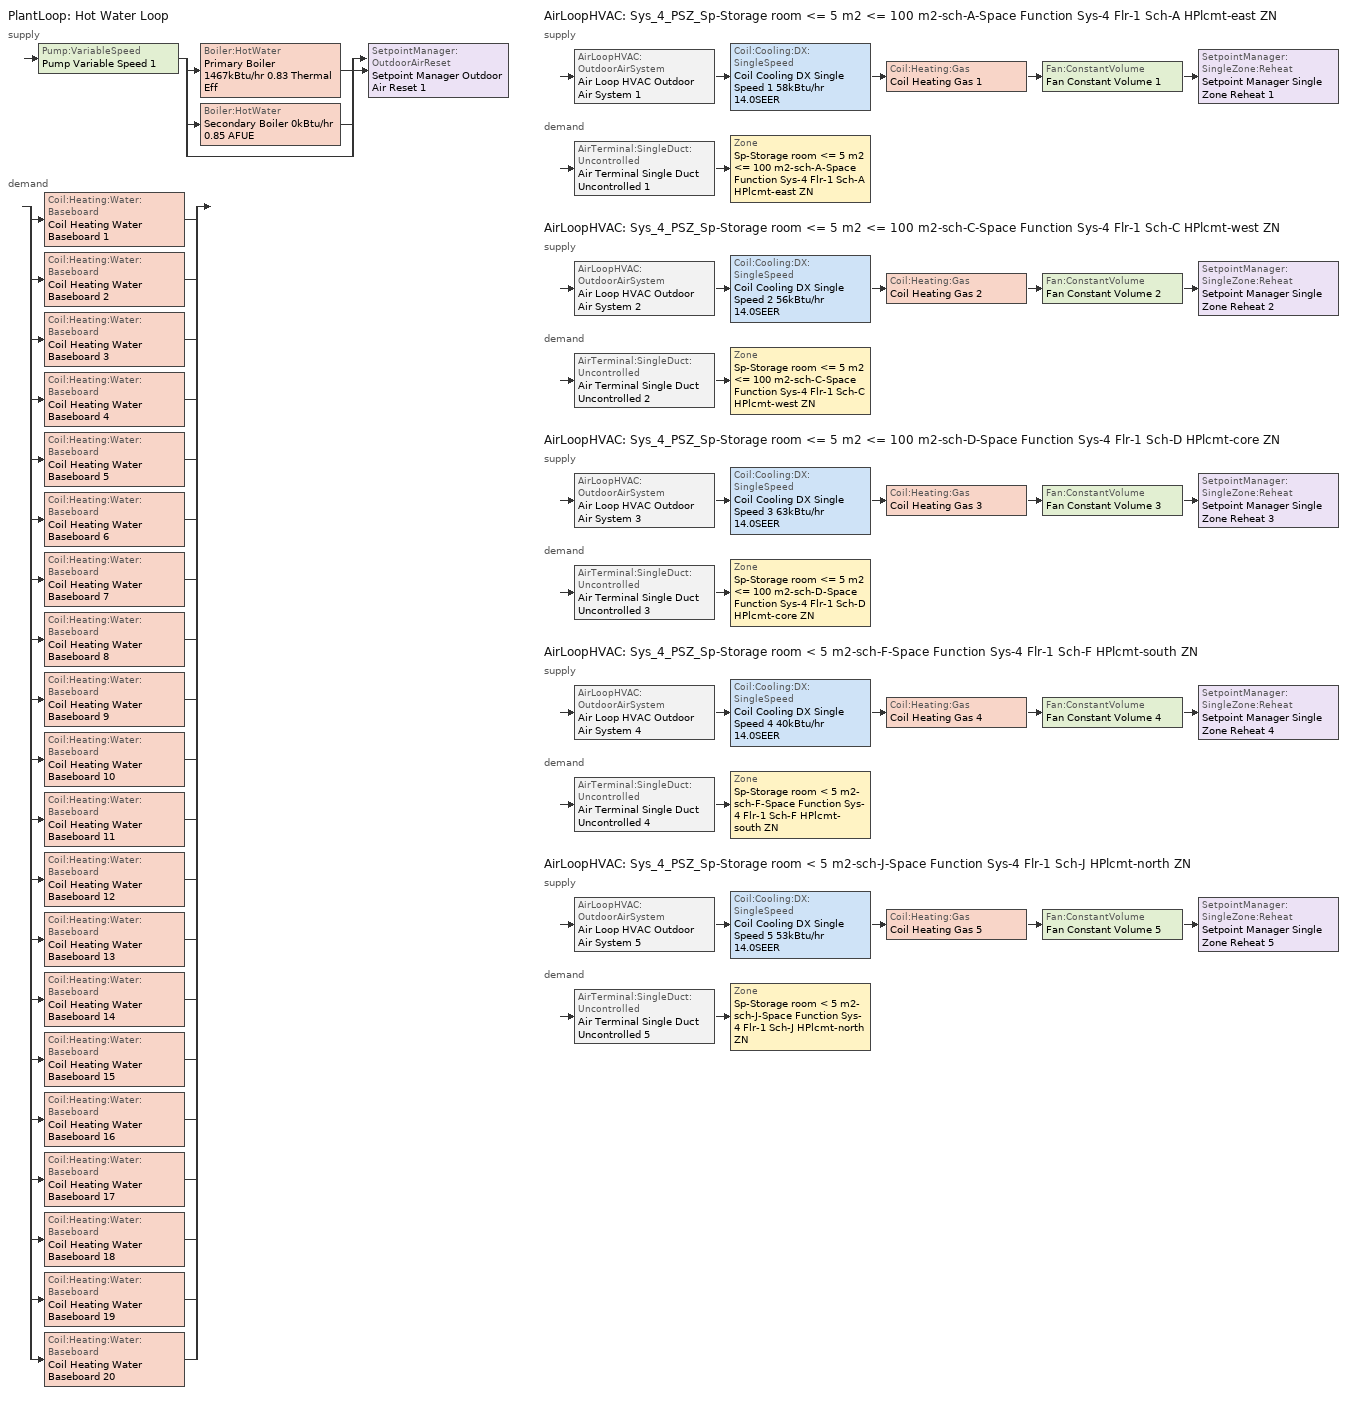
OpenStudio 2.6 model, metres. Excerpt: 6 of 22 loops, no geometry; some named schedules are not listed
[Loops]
PlantLoop 'Hot Water Loop'
 supply: Pump:VariableSpeed 'Pump Variable Speed 1' > split
  | Boiler:HotWater 'Primary Boiler 1467kBtu/hr 0.83 Thermal Eff'
  | Boiler:HotWater 'Secondary Boiler 0kBtu/hr 0.85 AFUE'
  | bypass
  join > SetpointManager:OutdoorAirReset 'Setpoint Manager Outdoor Air Reset 1'
 demand: split
  | Coil:Heating:Water:Baseboard 'Coil Heating Water Baseboard 1'
  | Coil:Heating:Water:Baseboard 'Coil Heating Water Baseboard 2'
  | Coil:Heating:Water:Baseboard 'Coil Heating Water Baseboard 3'
  | Coil:Heating:Water:Baseboard 'Coil Heating Water Baseboard 4'
  | Coil:Heating:Water:Baseboard 'Coil Heating Water Baseboard 5'
  | Coil:Heating:Water:Baseboard 'Coil Heating Water Baseboard 6'
  | Coil:Heating:Water:Baseboard 'Coil Heating Water Baseboard 7'
  | Coil:Heating:Water:Baseboard 'Coil Heating Water Baseboard 8'
  | Coil:Heating:Water:Baseboard 'Coil Heating Water Baseboard 9'
  | Coil:Heating:Water:Baseboard 'Coil Heating Water Baseboard 10'
  | Coil:Heating:Water:Baseboard 'Coil Heating Water Baseboard 11'
  | Coil:Heating:Water:Baseboard 'Coil Heating Water Baseboard 12'
  | Coil:Heating:Water:Baseboard 'Coil Heating Water Baseboard 13'
  | Coil:Heating:Water:Baseboard 'Coil Heating Water Baseboard 14'
  | Coil:Heating:Water:Baseboard 'Coil Heating Water Baseboard 15'
  | Coil:Heating:Water:Baseboard 'Coil Heating Water Baseboard 16'
  | Coil:Heating:Water:Baseboard 'Coil Heating Water Baseboard 17'
  | Coil:Heating:Water:Baseboard 'Coil Heating Water Baseboard 18'
  | Coil:Heating:Water:Baseboard 'Coil Heating Water Baseboard 19'
  | Coil:Heating:Water:Baseboard 'Coil Heating Water Baseboard 20'
AirLoopHVAC 'Sys_4_PSZ_Sp-Storage room <= 5 m2 <= 100 m2-sch-A-Space Function Sys-4 Flr-1 Sch-A HPlcmt-east ZN'
 supply: AirLoopHVAC:OutdoorAirSystem 'Air Loop HVAC Outdoor Air System 1' > Coil:Cooling:DX:SingleSpeed 'Coil Cooling DX Single Speed 1 58kBtu/hr 14.0SEER' > Coil:Heating:Gas 'Coil Heating Gas 1' > Fan:ConstantVolume 'Fan Constant Volume 1' > SetpointManager:SingleZone:Reheat 'Setpoint Manager Single Zone Reheat 1'
 demand: AirTerminal:SingleDuct:Uncontrolled 'Air Terminal Single Duct Uncontrolled 1' > Zone 'Sp-Storage room <= 5 m2 <= 100 m2-sch-A-Space Function Sys-4 Flr-1 Sch-A HPlcmt-east ZN'
AirLoopHVAC 'Sys_4_PSZ_Sp-Storage room <= 5 m2 <= 100 m2-sch-C-Space Function Sys-4 Flr-1 Sch-C HPlcmt-west ZN'
 supply: AirLoopHVAC:OutdoorAirSystem 'Air Loop HVAC Outdoor Air System 2' > Coil:Cooling:DX:SingleSpeed 'Coil Cooling DX Single Speed 2 56kBtu/hr 14.0SEER' > Coil:Heating:Gas 'Coil Heating Gas 2' > Fan:ConstantVolume 'Fan Constant Volume 2' > SetpointManager:SingleZone:Reheat 'Setpoint Manager Single Zone Reheat 2'
 demand: AirTerminal:SingleDuct:Uncontrolled 'Air Terminal Single Duct Uncontrolled 2' > Zone 'Sp-Storage room <= 5 m2 <= 100 m2-sch-C-Space Function Sys-4 Flr-1 Sch-C HPlcmt-west ZN'
AirLoopHVAC 'Sys_4_PSZ_Sp-Storage room <= 5 m2 <= 100 m2-sch-D-Space Function Sys-4 Flr-1 Sch-D HPlcmt-core ZN'
 supply: AirLoopHVAC:OutdoorAirSystem 'Air Loop HVAC Outdoor Air System 3' > Coil:Cooling:DX:SingleSpeed 'Coil Cooling DX Single Speed 3 63kBtu/hr 14.0SEER' > Coil:Heating:Gas 'Coil Heating Gas 3' > Fan:ConstantVolume 'Fan Constant Volume 3' > SetpointManager:SingleZone:Reheat 'Setpoint Manager Single Zone Reheat 3'
 demand: AirTerminal:SingleDuct:Uncontrolled 'Air Terminal Single Duct Uncontrolled 3' > Zone 'Sp-Storage room <= 5 m2 <= 100 m2-sch-D-Space Function Sys-4 Flr-1 Sch-D HPlcmt-core ZN'
AirLoopHVAC 'Sys_4_PSZ_Sp-Storage room < 5 m2-sch-F-Space Function Sys-4 Flr-1 Sch-F HPlcmt-south ZN'
 supply: AirLoopHVAC:OutdoorAirSystem 'Air Loop HVAC Outdoor Air System 4' > Coil:Cooling:DX:SingleSpeed 'Coil Cooling DX Single Speed 4 40kBtu/hr 14.0SEER' > Coil:Heating:Gas 'Coil Heating Gas 4' > Fan:ConstantVolume 'Fan Constant Volume 4' > SetpointManager:SingleZone:Reheat 'Setpoint Manager Single Zone Reheat 4'
 demand: AirTerminal:SingleDuct:Uncontrolled 'Air Terminal Single Duct Uncontrolled 4' > Zone 'Sp-Storage room < 5 m2-sch-F-Space Function Sys-4 Flr-1 Sch-F HPlcmt-south ZN'
AirLoopHVAC 'Sys_4_PSZ_Sp-Storage room < 5 m2-sch-J-Space Function Sys-4 Flr-1 Sch-J HPlcmt-north ZN'
 supply: AirLoopHVAC:OutdoorAirSystem 'Air Loop HVAC Outdoor Air System 5' > Coil:Cooling:DX:SingleSpeed 'Coil Cooling DX Single Speed 5 53kBtu/hr 14.0SEER' > Coil:Heating:Gas 'Coil Heating Gas 5' > Fan:ConstantVolume 'Fan Constant Volume 5' > SetpointManager:SingleZone:Reheat 'Setpoint Manager Single Zone Reheat 5'
 demand: AirTerminal:SingleDuct:Uncontrolled 'Air Terminal Single Duct Uncontrolled 5' > Zone 'Sp-Storage room < 5 m2-sch-J-Space Function Sys-4 Flr-1 Sch-J HPlcmt-north ZN'
[Sizing:Zone] Zone Cooling Design Supply Air Temperature Input Method=SupplyAirTemperature; Zone Cooling Design Supply Air Temperature {C}=13; Zone Cooling Design Supply Air Temperature Difference {deltaC}=11.11; Zone Heating Design Supply Air Temperature Input Method=SupplyAirTemperature; Zone Heating Design Supply Air Temperature {C}=43; Zone Heating Design Supply Air Temperature Difference {deltaC}=11.11; Zone Cooling Design Supply Air Humidity Ratio {kg-H2O/kg-air}=0.0085; Zone Heating Design Supply Air Humidity Ratio {kg-H2O/kg-air}=0.008; Zone Heating Sizing Factor=1.3; Zone Cooling Sizing Factor=1.1; Cooling Design Air Flow Method=DesignDay; Heating Design Air Flow Method=DesignDay; Account for Dedicated Outdoor Air System=No; Dedicated Outdoor Air System Control Strategy=NeutralSupplyAir; Dedicated Outdoor Air Low Setpoint Temperature for Design {C}=autosize; Dedicated Outdoor Air High Setpoint Temperature for Design {C}=autosize
Sp-Storage room <= 5 m2 <= 100 m2-sch-A-Space Function Sys-4 Flr-1 Sch-A HPlcmt-east ZN; Sp-Storage room <= 5 m2 <= 100 m2-sch-C-Space Function Sys-4 Flr-1 Sch-C HPlcmt-west ZN; Sp-Storage room <= 5 m2 <= 100 m2-sch-D-Space Function Sys-4 Flr-1 Sch-D HPlcmt-core ZN; Sp-Storage room < 5 m2-sch-F-Space Function Sys-4 Flr-1 Sch-F HPlcmt-south ZN; Sp-Storage room < 5 m2-sch-J-Space Function Sys-4 Flr-1 Sch-J HPlcmt-north ZN
[Zone equipment]
Sp-Storage room <= 5 m2 <= 100 m2-sch-A-Space Function Sys-4 Flr-1 Sch-A HPlcmt-east ZN: Air Terminal Single Duct Uncontrolled 1, Zone HVAC Baseboard Convective Water 1
Sp-Storage room <= 5 m2 <= 100 m2-sch-C-Space Function Sys-4 Flr-1 Sch-C HPlcmt-west ZN: Air Terminal Single Duct Uncontrolled 2, Zone HVAC Baseboard Convective Water 2
Sp-Storage room <= 5 m2 <= 100 m2-sch-D-Space Function Sys-4 Flr-1 Sch-D HPlcmt-core ZN: Air Terminal Single Duct Uncontrolled 3, Zone HVAC Baseboard Convective Water 3
Sp-Storage room < 5 m2-sch-F-Space Function Sys-4 Flr-1 Sch-F HPlcmt-south ZN: Air Terminal Single Duct Uncontrolled 4, Zone HVAC Baseboard Convective Water 4
Sp-Storage room < 5 m2-sch-J-Space Function Sys-4 Flr-1 Sch-J HPlcmt-north ZN: Air Terminal Single Duct Uncontrolled 5, Zone HVAC Baseboard Convective Water 5
[PlantLoop]
Hot Water Loop: Fluid Type=Water; Glycol Concentration=0; Plant Loop Volume {m3}=Autocalculate; Load Distribution Scheme=Optimal
[Sizing:Plant]
Hot Water Loop: Loop Type=Heating; Design Loop Exit Temperature {C}=82; Loop Design Temperature Difference {deltaC}=16; Sizing Option=NonCoincident; Zone Timesteps in Averaging Window=1; Coincident Sizing Factor Mode=None
[Pump:VariableSpeed]
Pump Variable Speed 1: Motor Efficiency=0.865; Pump Control Type=Intermittent; Skin Loss Radiative Fraction=0.5; Design Power Sizing Method=PowerPerFlowPerPressure; Design Electric Power per Unit Flow Rate {W/(m3/s)}=348701.1; Design Shaft Power per Unit Flow Rate per Unit Head {W-s/m3-Pa}=1.45151; Design Minimum Flow Rate Fraction=0
[Boiler:HotWater] Fuel Type=NaturalGas; Normalized Boiler Efficiency Curve=BOILER-EFFFPLR-NECB2011; Water Outlet Upper Temperature Limit {C}=99; Parasitic Electric Load {W}=0; Sizing Factor=1
Name | Nominal Capacity {W} | Nominal Thermal Efficiency | Minimum Part Load Ratio | Boiler Flow Mode
Primary Boiler 1467kBtu/hr 0.83 Thermal Eff | 429886 | 0.83 | 0.25 | LeavingSetpointModulated
Secondary Boiler 0kBtu/hr 0.85 AFUE | 0.001 | 0.85 |  | ConstantFlow
[SetpointManager:OutdoorAirReset]
Setpoint Manager Outdoor Air Reset 1: Control Variable=Temperature; Setpoint at Outdoor Low Temperature {C}=82; Outdoor Low Temperature {C}=-16; Setpoint at Outdoor High Temperature {C}=60; Outdoor High Temperature {C}=0
[AirLoopHVAC] Design Supply Air Flow Rate {m3/s}=AutoSize
Name | Availability Schedule
Sys_4_PSZ_Sp-Storage room <= 5 m2 <= 100 m2-sch-A-Space Function Sys-4 Flr-1 Sch-A HPlcmt-east ZN | Sys_4_PSZ_Sp-Storage room <= 5 m2 <= 100 m2-sch-A-Space Function Sys-4 Flr-1 Sch-A HPlcmt-east ZN Occ Sch
Sys_4_PSZ_Sp-Storage room <= 5 m2 <= 100 m2-sch-C-Space Function Sys-4 Flr-1 Sch-C HPlcmt-west ZN | Sys_4_PSZ_Sp-Storage room <= 5 m2 <= 100 m2-sch-C-Space Function Sys-4 Flr-1 Sch-C HPlcmt-west ZN Occ Sch
Sys_4_PSZ_Sp-Storage room <= 5 m2 <= 100 m2-sch-D-Space Function Sys-4 Flr-1 Sch-D HPlcmt-core ZN | Sys_4_PSZ_Sp-Storage room <= 5 m2 <= 100 m2-sch-D-Space Function Sys-4 Flr-1 Sch-D HPlcmt-core ZN Occ Sch
Sys_4_PSZ_Sp-Storage room < 5 m2-sch-F-Space Function Sys-4 Flr-1 Sch-F HPlcmt-south ZN | Sys_4_PSZ_Sp-Storage room < 5 m2-sch-F-Space Function Sys-4 Flr-1 Sch-F HPlcmt-south ZN Occ Sch
Sys_4_PSZ_Sp-Storage room < 5 m2-sch-J-Space Function Sys-4 Flr-1 Sch-J HPlcmt-north ZN | Sys_4_PSZ_Sp-Storage room < 5 m2-sch-J-Space Function Sys-4 Flr-1 Sch-J HPlcmt-north ZN Occ Sch
[Sizing:System] Type of Load to Size On=Sensible; Design Outdoor Air Flow Rate {m3/s}=Autosize; Minimum System Air Flow Ratio=1; Preheat Design Temperature {C}=7; Preheat Design Humidity Ratio {kg-H2O/kg-Air}=0.008; Precool Design Temperature {C}=13; Precool Design Humidity Ratio {kg-H2O/kg-Air}=0.008; Central Cooling Design Supply Air Temperature {C}=13; Central Heating Design Supply Air Temperature {C}=43; Sizing Option=NonCoincident; 100% Outdoor Air in Cooling=No; 100% Outdoor Air in Heating=No; Central Cooling Design Supply Air Humidity Ratio {kg-H2O/kg-Air}=0.0085; Central Heating Design Supply Air Humidity Ratio {kg-H2O/kg-Air}=0.008; Cooling Design Air Flow Method=DesignDay; Cooling Design Air Flow Rate {m3/s}=0; Heating Design Air Flow Method=DesignDay; Heating Design Air Flow Rate {m3/s}=0; System Outdoor Air Method=ZoneSum; Zone Maximum Outdoor Air Fraction=1; Cooling Supply Air Flow Rate Per Floor Area {m3/s-m2}=0.00996765; Cooling Fraction of Autosized Cooling Supply Air Flow Rate=1; Cooling Supply Air Flow Rate Per Unit Cooling Capacity {m3/s-W}=3.94755e-05; Heating Supply Air Flow Rate Per Floor Area {m3/s-m2}=0.00996765; Heating Fraction of Autosized Heating Supply Air Flow Rate=1; Heating Fraction of Autosized Cooling Supply Air Flow Rate=1; Heating Supply Air Flow Rate Per Unit Heating Capacity {m3/s-W}=3.15882e-05; Cooling Design Capacity Method=CoolingDesignCapacity; Cooling Design Capacity {W}=autosize; Cooling Design Capacity Per Floor Area {W/m2}=234.7; Fraction of Autosized Cooling Design Capacity=1; Heating Design Capacity Method=HeatingDesignCapacity; Heating Design Capacity {W}=autosize; Heating Design Capacity Per Floor Area {W/m2}=157; Fraction of Autosized Heating Design Capacity=1; Central Cooling Capacity Control Method=OnOff
Sys_4_PSZ_Sp-Storage room <= 5 m2 <= 100 m2-sch-A-Space Function Sys-4 Flr-1 Sch-A HPlcmt-east ZN; Sys_4_PSZ_Sp-Storage room <= 5 m2 <= 100 m2-sch-C-Space Function Sys-4 Flr-1 Sch-C HPlcmt-west ZN; Sys_4_PSZ_Sp-Storage room <= 5 m2 <= 100 m2-sch-D-Space Function Sys-4 Flr-1 Sch-D HPlcmt-core ZN; Sys_4_PSZ_Sp-Storage room < 5 m2-sch-F-Space Function Sys-4 Flr-1 Sch-F HPlcmt-south ZN; Sys_4_PSZ_Sp-Storage room < 5 m2-sch-J-Space Function Sys-4 Flr-1 Sch-J HPlcmt-north ZN
[Fan:ConstantVolume] Availability Schedule=Always On Discrete; Fan Efficiency=0.39975; Pressure Rise {Pa}=640; Maximum Flow Rate {m3/s}=AutoSize; Motor Efficiency=0.615
Fan Constant Volume 1; Fan Constant Volume 2; Fan Constant Volume 3; Fan Constant Volume 4; Fan Constant Volume 5
[Coil:Heating:Gas] Availability Schedule=Always On Discrete; Nominal Capacity {W}=AutoSize; Parasitic Electric Load {W}=0; Part Load Fraction Correlation Curve=FURNACE-EFFPLR-NECB2011; Parasitic Gas Load {W}=0
Name | Gas Burner Efficiency
Coil Heating Gas 1; Coil Heating Gas 2; Coil Heating Gas 3; Coil Heating Gas 5 | 0.81
Coil Heating Gas 4 | 0.924
[Coil:Cooling:DX:SingleSpeed] Availability Schedule=Always On Discrete; Rated Total Cooling Capacity {W}=autosize; Rated Sensible Heat Ratio=autosize; Rated COP {W/W}=3.8248; Rated Air Flow Rate {m3/s}=autosize; Rated Evaporator Fan Power Per Volume Flow Rate {W/(m3/s)}=773.3; Total Cooling Capacity Function of Temperature Curve=DXCOOL-NECB2011-REF-CAPFT; Total Cooling Capacity Function of Flow Fraction Curve=DXCOOL-NECB2011-REF-CAPFFLOW; Energy Input Ratio Function of Temperature Curve=DXCOOL-NECB2011-REF-COOLEIRFT; Energy Input Ratio Function of Flow Fraction Curve=DXCOOL-NECB2011-REF-COOLEIRFFLOW; Part Load Fraction Correlation Curve=DXCOOL-NECB2011-REF-COOLPLFFPLR; Condenser Type=AirCooled; Evaporative Condenser Effectiveness=0; Evaporative Condenser Air Flow Rate {m3/s}=Autosize; Evaporative Condenser Pump Rated Power Consumption {W}=Autosize; Crankcase Heater Capacity {W}=0; Maximum Outdoor Dry-Bulb Temperature for Crankcase Heater Operation {C}=0; Basin Heater Capacity {W/K}=0; Basin Heater Setpoint Temperature {C}=10
Coil Cooling DX Single Speed 1 58kBtu/hr 14.0SEER; Coil Cooling DX Single Speed 2 56kBtu/hr 14.0SEER; Coil Cooling DX Single Speed 3 63kBtu/hr 14.0SEER; Coil Cooling DX Single Speed 4 40kBtu/hr 14.0SEER; Coil Cooling DX Single Speed 5 53kBtu/hr 14.0SEER
[Controller:OutdoorAir] Minimum Outdoor Air Flow Rate {m3/s}=autosize; Maximum Outdoor Air Flow Rate {m3/s}=Autosize; Economizer Control Type=NoEconomizer; Economizer Control Action Type=ModulateFlow; Economizer Maximum Limit Dry-Bulb Temperature {C}=28; Economizer Maximum Limit Enthalpy {J/kg}=64000; Economizer Minimum Limit Dry-Bulb Temperature {C}=-100; Lockout Type=NoLockout; Minimum Limit Type=FixedMinimum; High Humidity Control=No; Heat Recovery Bypass Control Type=BypassWhenOAFlowGreaterThanMinimum
Name | Minimum Outdoor Air Schedule | Controller Mechanical Ventilation
Controller Outdoor Air 1 | Sys_4_PSZ_Sp-Storage room <= 5 m2 <= 100 m2-sch-A-Space Function Sys-4 Flr-1 Sch-A HPlcmt-east ZN Occ Sch | Controller Mechanical Ventilation 1
Controller Outdoor Air 2 | Sys_4_PSZ_Sp-Storage room <= 5 m2 <= 100 m2-sch-C-Space Function Sys-4 Flr-1 Sch-C HPlcmt-west ZN Occ Sch | Controller Mechanical Ventilation 2
Controller Outdoor Air 3 | Sys_4_PSZ_Sp-Storage room <= 5 m2 <= 100 m2-sch-D-Space Function Sys-4 Flr-1 Sch-D HPlcmt-core ZN Occ Sch | Controller Mechanical Ventilation 3
Controller Outdoor Air 4 | Sys_4_PSZ_Sp-Storage room < 5 m2-sch-F-Space Function Sys-4 Flr-1 Sch-F HPlcmt-south ZN Occ Sch | Controller Mechanical Ventilation 4
Controller Outdoor Air 5 | Sys_4_PSZ_Sp-Storage room < 5 m2-sch-J-Space Function Sys-4 Flr-1 Sch-J HPlcmt-north ZN Occ Sch | Controller Mechanical Ventilation 5
[Controller:MechanicalVentilation] Availability Schedule=Always On Discrete; System Outdoor Air Method=ZoneSum
Controller Mechanical Ventilation 1; Controller Mechanical Ventilation 2; Controller Mechanical Ventilation 3; Controller Mechanical Ventilation 4; Controller Mechanical Ventilation 5
[AirLoopHVAC:OutdoorAirSystem]
Name | Controller
Air Loop HVAC Outdoor Air System 1 | Controller Outdoor Air 1
Air Loop HVAC Outdoor Air System 2 | Controller Outdoor Air 2
Air Loop HVAC Outdoor Air System 3 | Controller Outdoor Air 3
Air Loop HVAC Outdoor Air System 4 | Controller Outdoor Air 4
Air Loop HVAC Outdoor Air System 5 | Controller Outdoor Air 5
[SetpointManager:SingleZone:Reheat] Minimum Supply Air Temperature {C}=13; Maximum Supply Air Temperature {C}=43
Name | Control Zone
Setpoint Manager Single Zone Reheat 1 | Sp-Storage room <= 5 m2 <= 100 m2-sch-A-Space Function Sys-4 Flr-1 Sch-A HPlcmt-east ZN
Setpoint Manager Single Zone Reheat 2 | Sp-Storage room <= 5 m2 <= 100 m2-sch-C-Space Function Sys-4 Flr-1 Sch-C HPlcmt-west ZN
Setpoint Manager Single Zone Reheat 3 | Sp-Storage room <= 5 m2 <= 100 m2-sch-D-Space Function Sys-4 Flr-1 Sch-D HPlcmt-core ZN
Setpoint Manager Single Zone Reheat 4 | Sp-Storage room < 5 m2-sch-F-Space Function Sys-4 Flr-1 Sch-F HPlcmt-south ZN
Setpoint Manager Single Zone Reheat 5 | Sp-Storage room < 5 m2-sch-J-Space Function Sys-4 Flr-1 Sch-J HPlcmt-north ZN
[AirTerminal:SingleDuct:Uncontrolled] Availability Schedule=Always On Discrete; Maximum Air Flow Rate {m3/s}=AutoSize
Air Terminal Single Duct Uncontrolled 1; Air Terminal Single Duct Uncontrolled 2; Air Terminal Single Duct Uncontrolled 3; Air Terminal Single Duct Uncontrolled 4; Air Terminal Single Duct Uncontrolled 5
[Coil:Heating:Water:Baseboard] Heating Design Capacity Method=HeatingDesignCapacity; Heating Design Capacity {W}=autosize; Heating Design Capacity Per Floor Area {W/m2}=0; Fraction of Autosized Heating Design Capacity=0.8
Coil Heating Water Baseboard 1; Coil Heating Water Baseboard 2; Coil Heating Water Baseboard 3; Coil Heating Water Baseboard 4; Coil Heating Water Baseboard 5; Coil Heating Water Baseboard 6; Coil Heating Water Baseboard 7; Coil Heating Water Baseboard 8; Coil Heating Water Baseboard 9; Coil Heating Water Baseboard 10; Coil Heating Water Baseboard 11; Coil Heating Water Baseboard 12; Coil Heating Water Baseboard 13; Coil Heating Water Baseboard 14; Coil Heating Water Baseboard 15; Coil Heating Water Baseboard 16; Coil Heating Water Baseboard 17; Coil Heating Water Baseboard 18; Coil Heating Water Baseboard 19; Coil Heating Water Baseboard 20
[ZoneHVAC:Baseboard:Convective:Water] Availability Schedule=Always On Discrete
Name | Heating Coil
Zone HVAC Baseboard Convective Water 1 | Coil Heating Water Baseboard 1
Zone HVAC Baseboard Convective Water 2 | Coil Heating Water Baseboard 2
Zone HVAC Baseboard Convective Water 3 | Coil Heating Water Baseboard 3
Zone HVAC Baseboard Convective Water 4 | Coil Heating Water Baseboard 4
Zone HVAC Baseboard Convective Water 5 | Coil Heating Water Baseboard 5
Zone HVAC Baseboard Convective Water 6 | Coil Heating Water Baseboard 6
Zone HVAC Baseboard Convective Water 7 | Coil Heating Water Baseboard 7
Zone HVAC Baseboard Convective Water 8 | Coil Heating Water Baseboard 8
Zone HVAC Baseboard Convective Water 9 | Coil Heating Water Baseboard 9
Zone HVAC Baseboard Convective Water 10 | Coil Heating Water Baseboard 10
Zone HVAC Baseboard Convective Water 11 | Coil Heating Water Baseboard 11
Zone HVAC Baseboard Convective Water 12 | Coil Heating Water Baseboard 12
Zone HVAC Baseboard Convective Water 13 | Coil Heating Water Baseboard 13
Zone HVAC Baseboard Convective Water 14 | Coil Heating Water Baseboard 14
Zone HVAC Baseboard Convective Water 15 | Coil Heating Water Baseboard 15
Zone HVAC Baseboard Convective Water 16 | Coil Heating Water Baseboard 16
Zone HVAC Baseboard Convective Water 17 | Coil Heating Water Baseboard 17
Zone HVAC Baseboard Convective Water 18 | Coil Heating Water Baseboard 18
Zone HVAC Baseboard Convective Water 19 | Coil Heating Water Baseboard 19
Zone HVAC Baseboard Convective Water 20 | Coil Heating Water Baseboard 20
[HeatExchanger:AirToAir:SensibleAndLatent] Availability Schedule=Always On Discrete; Nominal Supply Air Flow Rate {m3/s}=autosize; Sensible Effectiveness at 100% Heating Air Flow=0.5; Latent Effectiveness at 100% Heating Air Flow=0.5; Sensible Effectiveness at 75% Heating Air Flow=0.5; Latent Effectiveness at 75% Heating Air Flow=0.5; Sensible Effectiveness at 100% Cooling Air Flow=0.5; Latent Effectiveness at 100% Cooling Air Flow=0.5; Sensible Effectiveness at 75% Cooling Air Flow=0.5; Latent Effectiveness at 75% Cooling Air Flow=0.5; Supply Air Outlet Temperature Control=Yes; Heat Exchanger Type=Rotary; Frost Control Type=ExhaustOnly; Threshold Temperature {C}=-23.3; Initial Defrost Time Fraction=0.167; Rate of Defrost Time Fraction Increase {1/K}=1.44; Economizer Lockout=Yes
Name | Nominal Electric Power {W}
Sys_4_PSZ_Sp-Storage garage interior-Space Function Sys-4 Flr-4 Sch-K HPlcmt-south ZN ERV | 5175.64
Sys_4_PSZ_Sp-Storage room < 5 m2-sch-A-Space Function Sys-4 Flr-4 Sch-A HPlcmt-west ZN ERV; Sys_4_PSZ_Sp-Storage room < 5 m2-sch-C-Space Function Sys-4 Flr-4 Sch-C HPlcmt-north ZN ERV; Sys_4_PSZ_Sp-Storage room < 5 m2-sch-D-Space Function Sys-4 Flr-3 Sch-D HPlcmt-north ZN ERV; Sys_4_PSZ_Sp-Storage room < 5 m2-sch-E-Space Function Sys-4 Flr-3 Sch-E HPlcmt-west ZN ERV; Sys_4_PSZ_Sp-Storage room < 5 m2-sch-F-Space Function Sys-4 Flr-1 Sch-F HPlcmt-south ZN ERV; Sys_4_PSZ_Sp-Storage room < 5 m2-sch-G-Space Function Sys-4 Flr-2 Sch-G HPlcmt-east ZN ERV; Sys_4_PSZ_Sp-Storage room < 5 m2-sch-J-Space Function Sys-4 Flr-1 Sch-J HPlcmt-north ZN ERV; Sys_4_PSZ_Sp-Storage room < 5 m2-sch-K-Space Function Sys-4 Flr-3 Sch-K HPlcmt-east ZN ERV; Sys_4_PSZ_Sp-Storage room <= 5 m2 <= 100 m2-sch-A-Space Function Sys-4 Flr-1 Sch-A HPlcmt-east ZN ERV; Sys_4_PSZ_Sp-Storage room <= 5 m2 <= 100 m2-sch-B-Space Function Sys-4 Flr-2 Sch-B HPlcmt-west ZN ERV; Sys_4_PSZ_Sp-Storage room <= 5 m2 <= 100 m2-sch-C-Space Function Sys-4 Flr-1 Sch-C HPlcmt-west ZN ERV; Sys_4_PSZ_Sp-Storage room <= 5 m2 <= 100 m2-sch-E-Space Function Sys-4 Flr-4 Sch-E HPlcmt-east ZN ERV; Sys_4_PSZ_Sp-Storage room <= 5 m2 <= 100 m2-sch-F-Space Function Sys-4 Flr-2 Sch-F HPlcmt-north ZN ERV; Sys_4_PSZ_Sp-Storage room <= 5 m2 <= 100 m2-sch-G-Space Function Sys-4 Flr-3 Sch-G HPlcmt-south ZN ERV; Sys_4_PSZ_Sp-Storage room <= 5 m2 <= 100 m2-sch-H-Space Function Sys-4 Flr-2 Sch-H HPlcmt-south ZN ERV | 528.393
Sys_4_PSZ_Sp-Storage room < 5 m2-sch-B-Space Function Sys-4 Flr-3 Sch-B HPlcmt-core ZN ERV; Sys_4_PSZ_Sp-Storage room < 5 m2-sch-H-Space Function Sys-4 Flr-4 Sch-H HPlcmt-core ZN ERV; Sys_4_PSZ_Sp-Storage room < 5 m2-sch-I-Space Function Sys-4 Flr-2 Sch-I HPlcmt-core ZN ERV; Sys_4_PSZ_Sp-Storage room <= 5 m2 <= 100 m2-sch-D-Space Function Sys-4 Flr-1 Sch-D HPlcmt-core ZN ERV | 687.8575
[SetpointManager:OutdoorAirPretreat] Minimum Setpoint Temperature {C}=-99; Maximum Setpoint Temperature {C}=99; Minimum Setpoint Humidity Ratio {kgWater/kgDryAir}=1e-05; Maximum Setpoint Humidity Ratio {kgWater/kgDryAir}=1
Setpoint Manager Outdoor Air Pretreat 1; Setpoint Manager Outdoor Air Pretreat 2; Setpoint Manager Outdoor Air Pretreat 3; Setpoint Manager Outdoor Air Pretreat 4; Setpoint Manager Outdoor Air Pretreat 5; Setpoint Manager Outdoor Air Pretreat 6; Setpoint Manager Outdoor Air Pretreat 7; Setpoint Manager Outdoor Air Pretreat 8; Setpoint Manager Outdoor Air Pretreat 9; Setpoint Manager Outdoor Air Pretreat 10; Setpoint Manager Outdoor Air Pretreat 11; Setpoint Manager Outdoor Air Pretreat 12; Setpoint Manager Outdoor Air Pretreat 13; Setpoint Manager Outdoor Air Pretreat 14; Setpoint Manager Outdoor Air Pretreat 15; Setpoint Manager Outdoor Air Pretreat 16; Setpoint Manager Outdoor Air Pretreat 17; Setpoint Manager Outdoor Air Pretreat 18; Setpoint Manager Outdoor Air Pretreat 19; Setpoint Manager Outdoor Air Pretreat 20
[AvailabilityManager:NightCycle] Control Type=CycleOnAny; Thermostat Tolerance {deltaC}=1; Cycling Run Time {s}=3600
Availability Manager Night Cycle 1; Availability Manager Night Cycle 2; Availability Manager Night Cycle 3; Availability Manager Night Cycle 4; Availability Manager Night Cycle 5; Availability Manager Night Cycle 6; Availability Manager Night Cycle 7; Availability Manager Night Cycle 8; Availability Manager Night Cycle 9; Availability Manager Night Cycle 10; Availability Manager Night Cycle 11; Availability Manager Night Cycle 12
[Schedule:Ruleset]
Name | Default Day Schedule | Summer Design Day Schedule | Winter Design Day Schedule
Sys_4_PSZ_Sp-Storage room < 5 m2-sch-F-Space Function Sys-4 Flr-1 Sch-F HPlcmt-south ZN Occ Sch | Sys_4_PSZ_Sp-Storage room < 5 m2-sch-F-Space Function Sys-4 Flr-1 Sch-F HPlcmt-south ZN Occ Sch Default | Sys_4_PSZ_Sp-Storage room < 5 m2-sch-F-Space Function Sys-4 Flr-1 Sch-F HPlcmt-south ZN Occ Sch Summer Design Day | Sys_4_PSZ_Sp-Storage room < 5 m2-sch-F-Space Function Sys-4 Flr-1 Sch-F HPlcmt-south ZN Occ Sch Winter Design Day
Sys_4_PSZ_Sp-Storage room < 5 m2-sch-J-Space Function Sys-4 Flr-1 Sch-J HPlcmt-north ZN Occ Sch | Sys_4_PSZ_Sp-Storage room < 5 m2-sch-J-Space Function Sys-4 Flr-1 Sch-J HPlcmt-north ZN Occ Sch Default | Sys_4_PSZ_Sp-Storage room < 5 m2-sch-J-Space Function Sys-4 Flr-1 Sch-J HPlcmt-north ZN Occ Sch Summer Design Day | Sys_4_PSZ_Sp-Storage room < 5 m2-sch-J-Space Function Sys-4 Flr-1 Sch-J HPlcmt-north ZN Occ Sch Winter Design Day
Sys_4_PSZ_Sp-Storage room <= 5 m2 <= 100 m2-sch-A-Space Function Sys-4 Flr-1 Sch-A HPlcmt-east ZN Occ Sch | Sys_4_PSZ_Sp-Storage room <= 5 m2 <= 100 m2-sch-A-Space Function Sys-4 Flr-1 Sch-A HPlcmt-east ZN Occ Sch Default | Sys_4_PSZ_Sp-Storage room <= 5 m2 <= 100 m2-sch-A-Space Function Sys-4 Flr-1 Sch-A HPlcmt-east ZN Occ Sch Summer Design Day | Sys_4_PSZ_Sp-Storage room <= 5 m2 <= 100 m2-sch-A-Space Function Sys-4 Flr-1 Sch-A HPlcmt-east ZN Occ Sch Winter Design Day
Sys_4_PSZ_Sp-Storage room <= 5 m2 <= 100 m2-sch-C-Space Function Sys-4 Flr-1 Sch-C HPlcmt-west ZN Occ Sch | Sys_4_PSZ_Sp-Storage room <= 5 m2 <= 100 m2-sch-C-Space Function Sys-4 Flr-1 Sch-C HPlcmt-west ZN Occ Sch Default | Sys_4_PSZ_Sp-Storage room <= 5 m2 <= 100 m2-sch-C-Space Function Sys-4 Flr-1 Sch-C HPlcmt-west ZN Occ Sch Summer Design Day | Sys_4_PSZ_Sp-Storage room <= 5 m2 <= 100 m2-sch-C-Space Function Sys-4 Flr-1 Sch-C HPlcmt-west ZN Occ Sch Winter Design Day
Sys_4_PSZ_Sp-Storage room <= 5 m2 <= 100 m2-sch-D-Space Function Sys-4 Flr-1 Sch-D HPlcmt-core ZN Occ Sch | Sys_4_PSZ_Sp-Storage room <= 5 m2 <= 100 m2-sch-D-Space Function Sys-4 Flr-1 Sch-D HPlcmt-core ZN Occ Sch Default | Sys_4_PSZ_Sp-Storage room <= 5 m2 <= 100 m2-sch-D-Space Function Sys-4 Flr-1 Sch-D HPlcmt-core ZN Occ Sch Summer Design Day | Sys_4_PSZ_Sp-Storage room <= 5 m2 <= 100 m2-sch-D-Space Function Sys-4 Flr-1 Sch-D HPlcmt-core ZN Occ Sch Winter Design Day
[Schedule:Day]
Sys_4_PSZ_Sp-Storage room < 5 m2-sch-F-Space Function Sys-4 Flr-1 Sch-F HPlcmt-south ZN Occ Sch Default; Sys_4_PSZ_Sp-Storage room < 5 m2-sch-F-Space Function Sys-4 Flr-1 Sch-F HPlcmt-south ZN Occ Sch Winter Design Day; Sys_4_PSZ_Sp-Storage room < 5 m2-sch-F-Space Function Sys-4 Flr-1 Sch-F HPlcmt-south ZN Occ Sch Summer Design Day; Sys_4_PSZ_Sp-Storage room < 5 m2-sch-J-Space Function Sys-4 Flr-1 Sch-J HPlcmt-north ZN Occ Sch Default; Sys_4_PSZ_Sp-Storage room < 5 m2-sch-J-Space Function Sys-4 Flr-1 Sch-J HPlcmt-north ZN Occ Sch Winter Design Day; Sys_4_PSZ_Sp-Storage room < 5 m2-sch-J-Space Function Sys-4 Flr-1 Sch-J HPlcmt-north ZN Occ Sch Summer Design Day; Sys_4_PSZ_Sp-Storage room < 5 m2-sch-J-Space Function Sys-4 Flr-1 Sch-J HPlcmt-north ZN Occ Sch Monday; Sys_4_PSZ_Sp-Storage room < 5 m2-sch-J-Space Function Sys-4 Flr-1 Sch-J HPlcmt-north ZN Occ Sch Tuesday; Sys_4_PSZ_Sp-Storage room < 5 m2-sch-J-Space Function Sys-4 Flr-1 Sch-J HPlcmt-north ZN Occ Sch Wednesday; Sys_4_PSZ_Sp-Storage room < 5 m2-sch-J-Space Function Sys-4 Flr-1 Sch-J HPlcmt-north ZN Occ Sch Thursday; Sys_4_PSZ_Sp-Storage room < 5 m2-sch-J-Space Function Sys-4 Flr-1 Sch-J HPlcmt-north ZN Occ Sch Friday; Sys_4_PSZ_Sp-Storage room < 5 m2-sch-J-Space Function Sys-4 Flr-1 Sch-J HPlcmt-north ZN Occ Sch Saturday; Sys_4_PSZ_Sp-Storage room < 5 m2-sch-J-Space Function Sys-4 Flr-1 Sch-J HPlcmt-north ZN Occ Sch Sunday; Sys_4_PSZ_Sp-Storage room <= 5 m2 <= 100 m2-sch-A-Space Function Sys-4 Flr-1 Sch-A HPlcmt-east ZN Occ Sch Default; Sys_4_PSZ_Sp-Storage room <= 5 m2 <= 100 m2-sch-A-Space Function Sys-4 Flr-1 Sch-A HPlcmt-east ZN Occ Sch Winter Design Day; Sys_4_PSZ_Sp-Storage room <= 5 m2 <= 100 m2-sch-A-Space Function Sys-4 Flr-1 Sch-A HPlcmt-east ZN Occ Sch Summer Design Day; Sys_4_PSZ_Sp-Storage room <= 5 m2 <= 100 m2-sch-C-Space Function Sys-4 Flr-1 Sch-C HPlcmt-west ZN Occ Sch Default; Sys_4_PSZ_Sp-Storage room <= 5 m2 <= 100 m2-sch-C-Space Function Sys-4 Flr-1 Sch-C HPlcmt-west ZN Occ Sch Winter Design Day; Sys_4_PSZ_Sp-Storage room <= 5 m2 <= 100 m2-sch-C-Space Function Sys-4 Flr-1 Sch-C HPlcmt-west ZN Occ Sch Summer Design Day; Sys_4_PSZ_Sp-Storage room <= 5 m2 <= 100 m2-sch-D-Space Function Sys-4 Flr-1 Sch-D HPlcmt-core ZN Occ Sch Default; Sys_4_PSZ_Sp-Storage room <= 5 m2 <= 100 m2-sch-D-Space Function Sys-4 Flr-1 Sch-D HPlcmt-core ZN Occ Sch Winter Design Day; Sys_4_PSZ_Sp-Storage room <= 5 m2 <= 100 m2-sch-D-Space Function Sys-4 Flr-1 Sch-D HPlcmt-core ZN Occ Sch Summer Design Day: 24, 0, 1
Sys_4_PSZ_Sp-Storage room < 5 m2-sch-F-Space Function Sys-4 Flr-1 Sch-F HPlcmt-south ZN Occ Sch Monday; Sys_4_PSZ_Sp-Storage room < 5 m2-sch-F-Space Function Sys-4 Flr-1 Sch-F HPlcmt-south ZN Occ Sch Tuesday; Sys_4_PSZ_Sp-Storage room < 5 m2-sch-F-Space Function Sys-4 Flr-1 Sch-F HPlcmt-south ZN Occ Sch Wednesday; Sys_4_PSZ_Sp-Storage room < 5 m2-sch-F-Space Function Sys-4 Flr-1 Sch-F HPlcmt-south ZN Occ Sch Thursday; Sys_4_PSZ_Sp-Storage room < 5 m2-sch-F-Space Function Sys-4 Flr-1 Sch-F HPlcmt-south ZN Occ Sch Friday; Sys_4_PSZ_Sp-Storage room < 5 m2-sch-F-Space Function Sys-4 Flr-1 Sch-F HPlcmt-south ZN Occ Sch Saturday; Sys_4_PSZ_Sp-Storage room < 5 m2-sch-F-Space Function Sys-4 Flr-1 Sch-F HPlcmt-south ZN Occ Sch Sunday: 10, 0, 1, 16, 0, 0, 24, 0, 1
Sys_4_PSZ_Sp-Storage room <= 5 m2 <= 100 m2-sch-A-Space Function Sys-4 Flr-1 Sch-A HPlcmt-east ZN Occ Sch Monday; Sys_4_PSZ_Sp-Storage room <= 5 m2 <= 100 m2-sch-A-Space Function Sys-4 Flr-1 Sch-A HPlcmt-east ZN Occ Sch Tuesday; Sys_4_PSZ_Sp-Storage room <= 5 m2 <= 100 m2-sch-A-Space Function Sys-4 Flr-1 Sch-A HPlcmt-east ZN Occ Sch Wednesday; Sys_4_PSZ_Sp-Storage room <= 5 m2 <= 100 m2-sch-A-Space Function Sys-4 Flr-1 Sch-A HPlcmt-east ZN Occ Sch Thursday; Sys_4_PSZ_Sp-Storage room <= 5 m2 <= 100 m2-sch-A-Space Function Sys-4 Flr-1 Sch-A HPlcmt-east ZN Occ Sch Friday: 8, 0, 0, 19, 0, 1, 24, 0, 0
Sys_4_PSZ_Sp-Storage room <= 5 m2 <= 100 m2-sch-A-Space Function Sys-4 Flr-1 Sch-A HPlcmt-east ZN Occ Sch Saturday; Sys_4_PSZ_Sp-Storage room <= 5 m2 <= 100 m2-sch-A-Space Function Sys-4 Flr-1 Sch-A HPlcmt-east ZN Occ Sch Sunday; Sys_4_PSZ_Sp-Storage room <= 5 m2 <= 100 m2-sch-D-Space Function Sys-4 Flr-1 Sch-D HPlcmt-core ZN Occ Sch Saturday; Sys_4_PSZ_Sp-Storage room <= 5 m2 <= 100 m2-sch-D-Space Function Sys-4 Flr-1 Sch-D HPlcmt-core ZN Occ Sch Sunday: 24, 0, 0
Sys_4_PSZ_Sp-Storage room <= 5 m2 <= 100 m2-sch-C-Space Function Sys-4 Flr-1 Sch-C HPlcmt-west ZN Occ Sch Monday; Sys_4_PSZ_Sp-Storage room <= 5 m2 <= 100 m2-sch-C-Space Function Sys-4 Flr-1 Sch-C HPlcmt-west ZN Occ Sch Tuesday; Sys_4_PSZ_Sp-Storage room <= 5 m2 <= 100 m2-sch-C-Space Function Sys-4 Flr-1 Sch-C HPlcmt-west ZN Occ Sch Wednesday; Sys_4_PSZ_Sp-Storage room <= 5 m2 <= 100 m2-sch-C-Space Function Sys-4 Flr-1 Sch-C HPlcmt-west ZN Occ Sch Thursday; Sys_4_PSZ_Sp-Storage room <= 5 m2 <= 100 m2-sch-C-Space Function Sys-4 Flr-1 Sch-C HPlcmt-west ZN Occ Sch Friday; Sys_4_PSZ_Sp-Storage room <= 5 m2 <= 100 m2-sch-C-Space Function Sys-4 Flr-1 Sch-C HPlcmt-west ZN Occ Sch Saturday: 9, 0, 0, 21, 0, 1, 24, 0, 0
Sys_4_PSZ_Sp-Storage room <= 5 m2 <= 100 m2-sch-C-Space Function Sys-4 Flr-1 Sch-C HPlcmt-west ZN Occ Sch Sunday: 9, 0, 0, 19, 0, 1, 24, 0, 0
Sys_4_PSZ_Sp-Storage room <= 5 m2 <= 100 m2-sch-D-Space Function Sys-4 Flr-1 Sch-D HPlcmt-core ZN Occ Sch Monday; Sys_4_PSZ_Sp-Storage room <= 5 m2 <= 100 m2-sch-D-Space Function Sys-4 Flr-1 Sch-D HPlcmt-core ZN Occ Sch Tuesday; Sys_4_PSZ_Sp-Storage room <= 5 m2 <= 100 m2-sch-D-Space Function Sys-4 Flr-1 Sch-D HPlcmt-core ZN Occ Sch Wednesday; Sys_4_PSZ_Sp-Storage room <= 5 m2 <= 100 m2-sch-D-Space Function Sys-4 Flr-1 Sch-D HPlcmt-core ZN Occ Sch Thursday; Sys_4_PSZ_Sp-Storage room <= 5 m2 <= 100 m2-sch-D-Space Function Sys-4 Flr-1 Sch-D HPlcmt-core ZN Occ Sch Friday: 9, 0, 0, 18, 0, 1, 19, 0, 0, 22, 0, 1, 24, 0, 0
[Schedule:Rule] Date Specification Type=DateRange; Start Month=1; Start Day=1; End Month=12
Name | Schedule Ruleset | Rule Order | Day Schedule | Apply Monday | End Day | Apply Tuesday | Apply Wednesday | Apply Thursday | Apply Friday | Apply Saturday | Apply Sunday
Sys_4_PSZ_Sp-Storage room < 5 m2-sch-F-Space Function Sys-4 Flr-1 Sch-F HPlcmt-south ZN Occ Sch Monday Rule | Sys_4_PSZ_Sp-Storage room < 5 m2-sch-F-Space Function Sys-4 Flr-1 Sch-F HPlcmt-south ZN Occ Sch | 6 | Sys_4_PSZ_Sp-Storage room < 5 m2-sch-F-Space Function Sys-4 Flr-1 Sch-F HPlcmt-south ZN Occ Sch Monday | Yes | 25
Sys_4_PSZ_Sp-Storage room < 5 m2-sch-F-Space Function Sys-4 Flr-1 Sch-F HPlcmt-south ZN Occ Sch Tuesday Rule | Sys_4_PSZ_Sp-Storage room < 5 m2-sch-F-Space Function Sys-4 Flr-1 Sch-F HPlcmt-south ZN Occ Sch | 5 | Sys_4_PSZ_Sp-Storage room < 5 m2-sch-F-Space Function Sys-4 Flr-1 Sch-F HPlcmt-south ZN Occ Sch Tuesday |  | 26 | Yes
Sys_4_PSZ_Sp-Storage room < 5 m2-sch-F-Space Function Sys-4 Flr-1 Sch-F HPlcmt-south ZN Occ Sch Wednesday Rule | Sys_4_PSZ_Sp-Storage room < 5 m2-sch-F-Space Function Sys-4 Flr-1 Sch-F HPlcmt-south ZN Occ Sch | 4 | Sys_4_PSZ_Sp-Storage room < 5 m2-sch-F-Space Function Sys-4 Flr-1 Sch-F HPlcmt-south ZN Occ Sch Wednesday |  | 27 |  | Yes
Sys_4_PSZ_Sp-Storage room < 5 m2-sch-F-Space Function Sys-4 Flr-1 Sch-F HPlcmt-south ZN Occ Sch Thursday Rule | Sys_4_PSZ_Sp-Storage room < 5 m2-sch-F-Space Function Sys-4 Flr-1 Sch-F HPlcmt-south ZN Occ Sch | 3 | Sys_4_PSZ_Sp-Storage room < 5 m2-sch-F-Space Function Sys-4 Flr-1 Sch-F HPlcmt-south ZN Occ Sch Thursday |  | 28 |  |  | Yes
Sys_4_PSZ_Sp-Storage room < 5 m2-sch-F-Space Function Sys-4 Flr-1 Sch-F HPlcmt-south ZN Occ Sch Friday Rule | Sys_4_PSZ_Sp-Storage room < 5 m2-sch-F-Space Function Sys-4 Flr-1 Sch-F HPlcmt-south ZN Occ Sch | 2 | Sys_4_PSZ_Sp-Storage room < 5 m2-sch-F-Space Function Sys-4 Flr-1 Sch-F HPlcmt-south ZN Occ Sch Friday |  | 29 |  |  |  | Yes
Sys_4_PSZ_Sp-Storage room < 5 m2-sch-F-Space Function Sys-4 Flr-1 Sch-F HPlcmt-south ZN Occ Sch Saturday Rule | Sys_4_PSZ_Sp-Storage room < 5 m2-sch-F-Space Function Sys-4 Flr-1 Sch-F HPlcmt-south ZN Occ Sch | 1 | Sys_4_PSZ_Sp-Storage room < 5 m2-sch-F-Space Function Sys-4 Flr-1 Sch-F HPlcmt-south ZN Occ Sch Saturday |  | 30 |  |  |  |  | Yes
Sys_4_PSZ_Sp-Storage room < 5 m2-sch-F-Space Function Sys-4 Flr-1 Sch-F HPlcmt-south ZN Occ Sch Sunday Rule | Sys_4_PSZ_Sp-Storage room < 5 m2-sch-F-Space Function Sys-4 Flr-1 Sch-F HPlcmt-south ZN Occ Sch | 0 | Sys_4_PSZ_Sp-Storage room < 5 m2-sch-F-Space Function Sys-4 Flr-1 Sch-F HPlcmt-south ZN Occ Sch Sunday |  | 31 |  |  |  |  |  | Yes
Sys_4_PSZ_Sp-Storage room < 5 m2-sch-J-Space Function Sys-4 Flr-1 Sch-J HPlcmt-north ZN Occ Sch Monday Rule | Sys_4_PSZ_Sp-Storage room < 5 m2-sch-J-Space Function Sys-4 Flr-1 Sch-J HPlcmt-north ZN Occ Sch | 6 | Sys_4_PSZ_Sp-Storage room < 5 m2-sch-J-Space Function Sys-4 Flr-1 Sch-J HPlcmt-north ZN Occ Sch Monday | Yes | 25
Sys_4_PSZ_Sp-Storage room < 5 m2-sch-J-Space Function Sys-4 Flr-1 Sch-J HPlcmt-north ZN Occ Sch Tuesday Rule | Sys_4_PSZ_Sp-Storage room < 5 m2-sch-J-Space Function Sys-4 Flr-1 Sch-J HPlcmt-north ZN Occ Sch | 5 | Sys_4_PSZ_Sp-Storage room < 5 m2-sch-J-Space Function Sys-4 Flr-1 Sch-J HPlcmt-north ZN Occ Sch Tuesday |  | 26 | Yes
Sys_4_PSZ_Sp-Storage room < 5 m2-sch-J-Space Function Sys-4 Flr-1 Sch-J HPlcmt-north ZN Occ Sch Wednesday Rule | Sys_4_PSZ_Sp-Storage room < 5 m2-sch-J-Space Function Sys-4 Flr-1 Sch-J HPlcmt-north ZN Occ Sch | 4 | Sys_4_PSZ_Sp-Storage room < 5 m2-sch-J-Space Function Sys-4 Flr-1 Sch-J HPlcmt-north ZN Occ Sch Wednesday |  | 27 |  | Yes
Sys_4_PSZ_Sp-Storage room < 5 m2-sch-J-Space Function Sys-4 Flr-1 Sch-J HPlcmt-north ZN Occ Sch Thursday Rule | Sys_4_PSZ_Sp-Storage room < 5 m2-sch-J-Space Function Sys-4 Flr-1 Sch-J HPlcmt-north ZN Occ Sch | 3 | Sys_4_PSZ_Sp-Storage room < 5 m2-sch-J-Space Function Sys-4 Flr-1 Sch-J HPlcmt-north ZN Occ Sch Thursday |  | 28 |  |  | Yes
Sys_4_PSZ_Sp-Storage room < 5 m2-sch-J-Space Function Sys-4 Flr-1 Sch-J HPlcmt-north ZN Occ Sch Friday Rule | Sys_4_PSZ_Sp-Storage room < 5 m2-sch-J-Space Function Sys-4 Flr-1 Sch-J HPlcmt-north ZN Occ Sch | 2 | Sys_4_PSZ_Sp-Storage room < 5 m2-sch-J-Space Function Sys-4 Flr-1 Sch-J HPlcmt-north ZN Occ Sch Friday |  | 29 |  |  |  | Yes
Sys_4_PSZ_Sp-Storage room < 5 m2-sch-J-Space Function Sys-4 Flr-1 Sch-J HPlcmt-north ZN Occ Sch Saturday Rule | Sys_4_PSZ_Sp-Storage room < 5 m2-sch-J-Space Function Sys-4 Flr-1 Sch-J HPlcmt-north ZN Occ Sch | 1 | Sys_4_PSZ_Sp-Storage room < 5 m2-sch-J-Space Function Sys-4 Flr-1 Sch-J HPlcmt-north ZN Occ Sch Saturday |  | 30 |  |  |  |  | Yes
Sys_4_PSZ_Sp-Storage room < 5 m2-sch-J-Space Function Sys-4 Flr-1 Sch-J HPlcmt-north ZN Occ Sch Sunday Rule | Sys_4_PSZ_Sp-Storage room < 5 m2-sch-J-Space Function Sys-4 Flr-1 Sch-J HPlcmt-north ZN Occ Sch | 0 | Sys_4_PSZ_Sp-Storage room < 5 m2-sch-J-Space Function Sys-4 Flr-1 Sch-J HPlcmt-north ZN Occ Sch Sunday |  | 31 |  |  |  |  |  | Yes
Sys_4_PSZ_Sp-Storage room <= 5 m2 <= 100 m2-sch-A-Space Function Sys-4 Flr-1 Sch-A HPlcmt-east ZN Occ Sch Monday Rule | Sys_4_PSZ_Sp-Storage room <= 5 m2 <= 100 m2-sch-A-Space Function Sys-4 Flr-1 Sch-A HPlcmt-east ZN Occ Sch | 6 | Sys_4_PSZ_Sp-Storage room <= 5 m2 <= 100 m2-sch-A-Space Function Sys-4 Flr-1 Sch-A HPlcmt-east ZN Occ Sch Monday | Yes | 25
Sys_4_PSZ_Sp-Storage room <= 5 m2 <= 100 m2-sch-A-Space Function Sys-4 Flr-1 Sch-A HPlcmt-east ZN Occ Sch Tuesday Rule | Sys_4_PSZ_Sp-Storage room <= 5 m2 <= 100 m2-sch-A-Space Function Sys-4 Flr-1 Sch-A HPlcmt-east ZN Occ Sch | 5 | Sys_4_PSZ_Sp-Storage room <= 5 m2 <= 100 m2-sch-A-Space Function Sys-4 Flr-1 Sch-A HPlcmt-east ZN Occ Sch Tuesday |  | 26 | Yes
Sys_4_PSZ_Sp-Storage room <= 5 m2 <= 100 m2-sch-A-Space Function Sys-4 Flr-1 Sch-A HPlcmt-east ZN Occ Sch Wednesday Rule | Sys_4_PSZ_Sp-Storage room <= 5 m2 <= 100 m2-sch-A-Space Function Sys-4 Flr-1 Sch-A HPlcmt-east ZN Occ Sch | 4 | Sys_4_PSZ_Sp-Storage room <= 5 m2 <= 100 m2-sch-A-Space Function Sys-4 Flr-1 Sch-A HPlcmt-east ZN Occ Sch Wednesday |  | 27 |  | Yes
Sys_4_PSZ_Sp-Storage room <= 5 m2 <= 100 m2-sch-A-Space Function Sys-4 Flr-1 Sch-A HPlcmt-east ZN Occ Sch Thursday Rule | Sys_4_PSZ_Sp-Storage room <= 5 m2 <= 100 m2-sch-A-Space Function Sys-4 Flr-1 Sch-A HPlcmt-east ZN Occ Sch | 3 | Sys_4_PSZ_Sp-Storage room <= 5 m2 <= 100 m2-sch-A-Space Function Sys-4 Flr-1 Sch-A HPlcmt-east ZN Occ Sch Thursday |  | 28 |  |  | Yes
Sys_4_PSZ_Sp-Storage room <= 5 m2 <= 100 m2-sch-A-Space Function Sys-4 Flr-1 Sch-A HPlcmt-east ZN Occ Sch Friday Rule | Sys_4_PSZ_Sp-Storage room <= 5 m2 <= 100 m2-sch-A-Space Function Sys-4 Flr-1 Sch-A HPlcmt-east ZN Occ Sch | 2 | Sys_4_PSZ_Sp-Storage room <= 5 m2 <= 100 m2-sch-A-Space Function Sys-4 Flr-1 Sch-A HPlcmt-east ZN Occ Sch Friday |  | 29 |  |  |  | Yes
Sys_4_PSZ_Sp-Storage room <= 5 m2 <= 100 m2-sch-A-Space Function Sys-4 Flr-1 Sch-A HPlcmt-east ZN Occ Sch Saturday Rule | Sys_4_PSZ_Sp-Storage room <= 5 m2 <= 100 m2-sch-A-Space Function Sys-4 Flr-1 Sch-A HPlcmt-east ZN Occ Sch | 1 | Sys_4_PSZ_Sp-Storage room <= 5 m2 <= 100 m2-sch-A-Space Function Sys-4 Flr-1 Sch-A HPlcmt-east ZN Occ Sch Saturday |  | 30 |  |  |  |  | Yes
Sys_4_PSZ_Sp-Storage room <= 5 m2 <= 100 m2-sch-A-Space Function Sys-4 Flr-1 Sch-A HPlcmt-east ZN Occ Sch Sunday Rule | Sys_4_PSZ_Sp-Storage room <= 5 m2 <= 100 m2-sch-A-Space Function Sys-4 Flr-1 Sch-A HPlcmt-east ZN Occ Sch | 0 | Sys_4_PSZ_Sp-Storage room <= 5 m2 <= 100 m2-sch-A-Space Function Sys-4 Flr-1 Sch-A HPlcmt-east ZN Occ Sch Sunday |  | 31 |  |  |  |  |  | Yes
Sys_4_PSZ_Sp-Storage room <= 5 m2 <= 100 m2-sch-C-Space Function Sys-4 Flr-1 Sch-C HPlcmt-west ZN Occ Sch Monday Rule | Sys_4_PSZ_Sp-Storage room <= 5 m2 <= 100 m2-sch-C-Space Function Sys-4 Flr-1 Sch-C HPlcmt-west ZN Occ Sch | 6 | Sys_4_PSZ_Sp-Storage room <= 5 m2 <= 100 m2-sch-C-Space Function Sys-4 Flr-1 Sch-C HPlcmt-west ZN Occ Sch Monday | Yes | 25
Sys_4_PSZ_Sp-Storage room <= 5 m2 <= 100 m2-sch-C-Space Function Sys-4 Flr-1 Sch-C HPlcmt-west ZN Occ Sch Tuesday Rule | Sys_4_PSZ_Sp-Storage room <= 5 m2 <= 100 m2-sch-C-Space Function Sys-4 Flr-1 Sch-C HPlcmt-west ZN Occ Sch | 5 | Sys_4_PSZ_Sp-Storage room <= 5 m2 <= 100 m2-sch-C-Space Function Sys-4 Flr-1 Sch-C HPlcmt-west ZN Occ Sch Tuesday |  | 26 | Yes
Sys_4_PSZ_Sp-Storage room <= 5 m2 <= 100 m2-sch-C-Space Function Sys-4 Flr-1 Sch-C HPlcmt-west ZN Occ Sch Wednesday Rule | Sys_4_PSZ_Sp-Storage room <= 5 m2 <= 100 m2-sch-C-Space Function Sys-4 Flr-1 Sch-C HPlcmt-west ZN Occ Sch | 4 | Sys_4_PSZ_Sp-Storage room <= 5 m2 <= 100 m2-sch-C-Space Function Sys-4 Flr-1 Sch-C HPlcmt-west ZN Occ Sch Wednesday |  | 27 |  | Yes
Sys_4_PSZ_Sp-Storage room <= 5 m2 <= 100 m2-sch-C-Space Function Sys-4 Flr-1 Sch-C HPlcmt-west ZN Occ Sch Thursday Rule | Sys_4_PSZ_Sp-Storage room <= 5 m2 <= 100 m2-sch-C-Space Function Sys-4 Flr-1 Sch-C HPlcmt-west ZN Occ Sch | 3 | Sys_4_PSZ_Sp-Storage room <= 5 m2 <= 100 m2-sch-C-Space Function Sys-4 Flr-1 Sch-C HPlcmt-west ZN Occ Sch Thursday |  | 28 |  |  | Yes
Sys_4_PSZ_Sp-Storage room <= 5 m2 <= 100 m2-sch-C-Space Function Sys-4 Flr-1 Sch-C HPlcmt-west ZN Occ Sch Friday Rule | Sys_4_PSZ_Sp-Storage room <= 5 m2 <= 100 m2-sch-C-Space Function Sys-4 Flr-1 Sch-C HPlcmt-west ZN Occ Sch | 2 | Sys_4_PSZ_Sp-Storage room <= 5 m2 <= 100 m2-sch-C-Space Function Sys-4 Flr-1 Sch-C HPlcmt-west ZN Occ Sch Friday |  | 29 |  |  |  | Yes
Sys_4_PSZ_Sp-Storage room <= 5 m2 <= 100 m2-sch-C-Space Function Sys-4 Flr-1 Sch-C HPlcmt-west ZN Occ Sch Saturday Rule | Sys_4_PSZ_Sp-Storage room <= 5 m2 <= 100 m2-sch-C-Space Function Sys-4 Flr-1 Sch-C HPlcmt-west ZN Occ Sch | 1 | Sys_4_PSZ_Sp-Storage room <= 5 m2 <= 100 m2-sch-C-Space Function Sys-4 Flr-1 Sch-C HPlcmt-west ZN Occ Sch Saturday |  | 30 |  |  |  |  | Yes
Sys_4_PSZ_Sp-Storage room <= 5 m2 <= 100 m2-sch-C-Space Function Sys-4 Flr-1 Sch-C HPlcmt-west ZN Occ Sch Sunday Rule | Sys_4_PSZ_Sp-Storage room <= 5 m2 <= 100 m2-sch-C-Space Function Sys-4 Flr-1 Sch-C HPlcmt-west ZN Occ Sch | 0 | Sys_4_PSZ_Sp-Storage room <= 5 m2 <= 100 m2-sch-C-Space Function Sys-4 Flr-1 Sch-C HPlcmt-west ZN Occ Sch Sunday |  | 31 |  |  |  |  |  | Yes
Sys_4_PSZ_Sp-Storage room <= 5 m2 <= 100 m2-sch-D-Space Function Sys-4 Flr-1 Sch-D HPlcmt-core ZN Occ Sch Monday Rule | Sys_4_PSZ_Sp-Storage room <= 5 m2 <= 100 m2-sch-D-Space Function Sys-4 Flr-1 Sch-D HPlcmt-core ZN Occ Sch | 6 | Sys_4_PSZ_Sp-Storage room <= 5 m2 <= 100 m2-sch-D-Space Function Sys-4 Flr-1 Sch-D HPlcmt-core ZN Occ Sch Monday | Yes | 25
Sys_4_PSZ_Sp-Storage room <= 5 m2 <= 100 m2-sch-D-Space Function Sys-4 Flr-1 Sch-D HPlcmt-core ZN Occ Sch Tuesday Rule | Sys_4_PSZ_Sp-Storage room <= 5 m2 <= 100 m2-sch-D-Space Function Sys-4 Flr-1 Sch-D HPlcmt-core ZN Occ Sch | 5 | Sys_4_PSZ_Sp-Storage room <= 5 m2 <= 100 m2-sch-D-Space Function Sys-4 Flr-1 Sch-D HPlcmt-core ZN Occ Sch Tuesday |  | 26 | Yes
Sys_4_PSZ_Sp-Storage room <= 5 m2 <= 100 m2-sch-D-Space Function Sys-4 Flr-1 Sch-D HPlcmt-core ZN Occ Sch Wednesday Rule | Sys_4_PSZ_Sp-Storage room <= 5 m2 <= 100 m2-sch-D-Space Function Sys-4 Flr-1 Sch-D HPlcmt-core ZN Occ Sch | 4 | Sys_4_PSZ_Sp-Storage room <= 5 m2 <= 100 m2-sch-D-Space Function Sys-4 Flr-1 Sch-D HPlcmt-core ZN Occ Sch Wednesday |  | 27 |  | Yes
Sys_4_PSZ_Sp-Storage room <= 5 m2 <= 100 m2-sch-D-Space Function Sys-4 Flr-1 Sch-D HPlcmt-core ZN Occ Sch Thursday Rule | Sys_4_PSZ_Sp-Storage room <= 5 m2 <= 100 m2-sch-D-Space Function Sys-4 Flr-1 Sch-D HPlcmt-core ZN Occ Sch | 3 | Sys_4_PSZ_Sp-Storage room <= 5 m2 <= 100 m2-sch-D-Space Function Sys-4 Flr-1 Sch-D HPlcmt-core ZN Occ Sch Thursday |  | 28 |  |  | Yes
Sys_4_PSZ_Sp-Storage room <= 5 m2 <= 100 m2-sch-D-Space Function Sys-4 Flr-1 Sch-D HPlcmt-core ZN Occ Sch Friday Rule | Sys_4_PSZ_Sp-Storage room <= 5 m2 <= 100 m2-sch-D-Space Function Sys-4 Flr-1 Sch-D HPlcmt-core ZN Occ Sch | 2 | Sys_4_PSZ_Sp-Storage room <= 5 m2 <= 100 m2-sch-D-Space Function Sys-4 Flr-1 Sch-D HPlcmt-core ZN Occ Sch Friday |  | 29 |  |  |  | Yes
Sys_4_PSZ_Sp-Storage room <= 5 m2 <= 100 m2-sch-D-Space Function Sys-4 Flr-1 Sch-D HPlcmt-core ZN Occ Sch Saturday Rule | Sys_4_PSZ_Sp-Storage room <= 5 m2 <= 100 m2-sch-D-Space Function Sys-4 Flr-1 Sch-D HPlcmt-core ZN Occ Sch | 1 | Sys_4_PSZ_Sp-Storage room <= 5 m2 <= 100 m2-sch-D-Space Function Sys-4 Flr-1 Sch-D HPlcmt-core ZN Occ Sch Saturday |  | 30 |  |  |  |  | Yes
Sys_4_PSZ_Sp-Storage room <= 5 m2 <= 100 m2-sch-D-Space Function Sys-4 Flr-1 Sch-D HPlcmt-core ZN Occ Sch Sunday Rule | Sys_4_PSZ_Sp-Storage room <= 5 m2 <= 100 m2-sch-D-Space Function Sys-4 Flr-1 Sch-D HPlcmt-core ZN Occ Sch | 0 | Sys_4_PSZ_Sp-Storage room <= 5 m2 <= 100 m2-sch-D-Space Function Sys-4 Flr-1 Sch-D HPlcmt-core ZN Occ Sch Sunday |  | 31 |  |  |  |  |  | Yes
[Schedule:Constant]
Always On Discrete: Value=1
[Curve:Biquadratic] Minimum Value of x=13; Maximum Value of x=24; Minimum Value of y=24; Maximum Value of y=46
Name | Coefficient1 Constant | Coefficient2 x | Coefficient3 x**2 | Coefficient4 y | Coefficient5 y**2 | Coefficient6 x*y
DXCOOL-NECB2011-REF-CAPFT | 0.867905 | 0.0142459 | 0.00055436 | -0.0075575 | 3.3e-05 | -0.0001918
DXCOOL-NECB2011-REF-COOLEIRFT | 0.116936 | 0.0284933 | -0.0004112 | 0.0214108 | 0.00016103 | -0.0006791
[Curve:Quadratic] Coefficient1 Constant=1; Coefficient2 x=0; Coefficient3 x**2=0; Minimum Value of x=0; Maximum Value of x=1
DXCOOL-NECB2011-REF-CAPFFLOW; DXCOOL-NECB2011-REF-COOLEIRFFLOW
[Curve:Cubic] Maximum Value of x=1
Name | Coefficient1 Constant | Coefficient2 x | Coefficient3 x**2 | Coefficient4 x**3 | Minimum Value of x
DXCOOL-NECB2011-REF-COOLPLFFPLR | 0.0277 | 4.9151 | -8.184 | 4.2702 | 0.7
BOILER-EFFFPLR-NECB2011 | 0.2901 | 2.6664 | -3.764 | 1.82 | 0
FURNACE-EFFPLR-NECB2011 | 0.7277 | 1.0667 | -1.5174 | 0.7282 | 0
